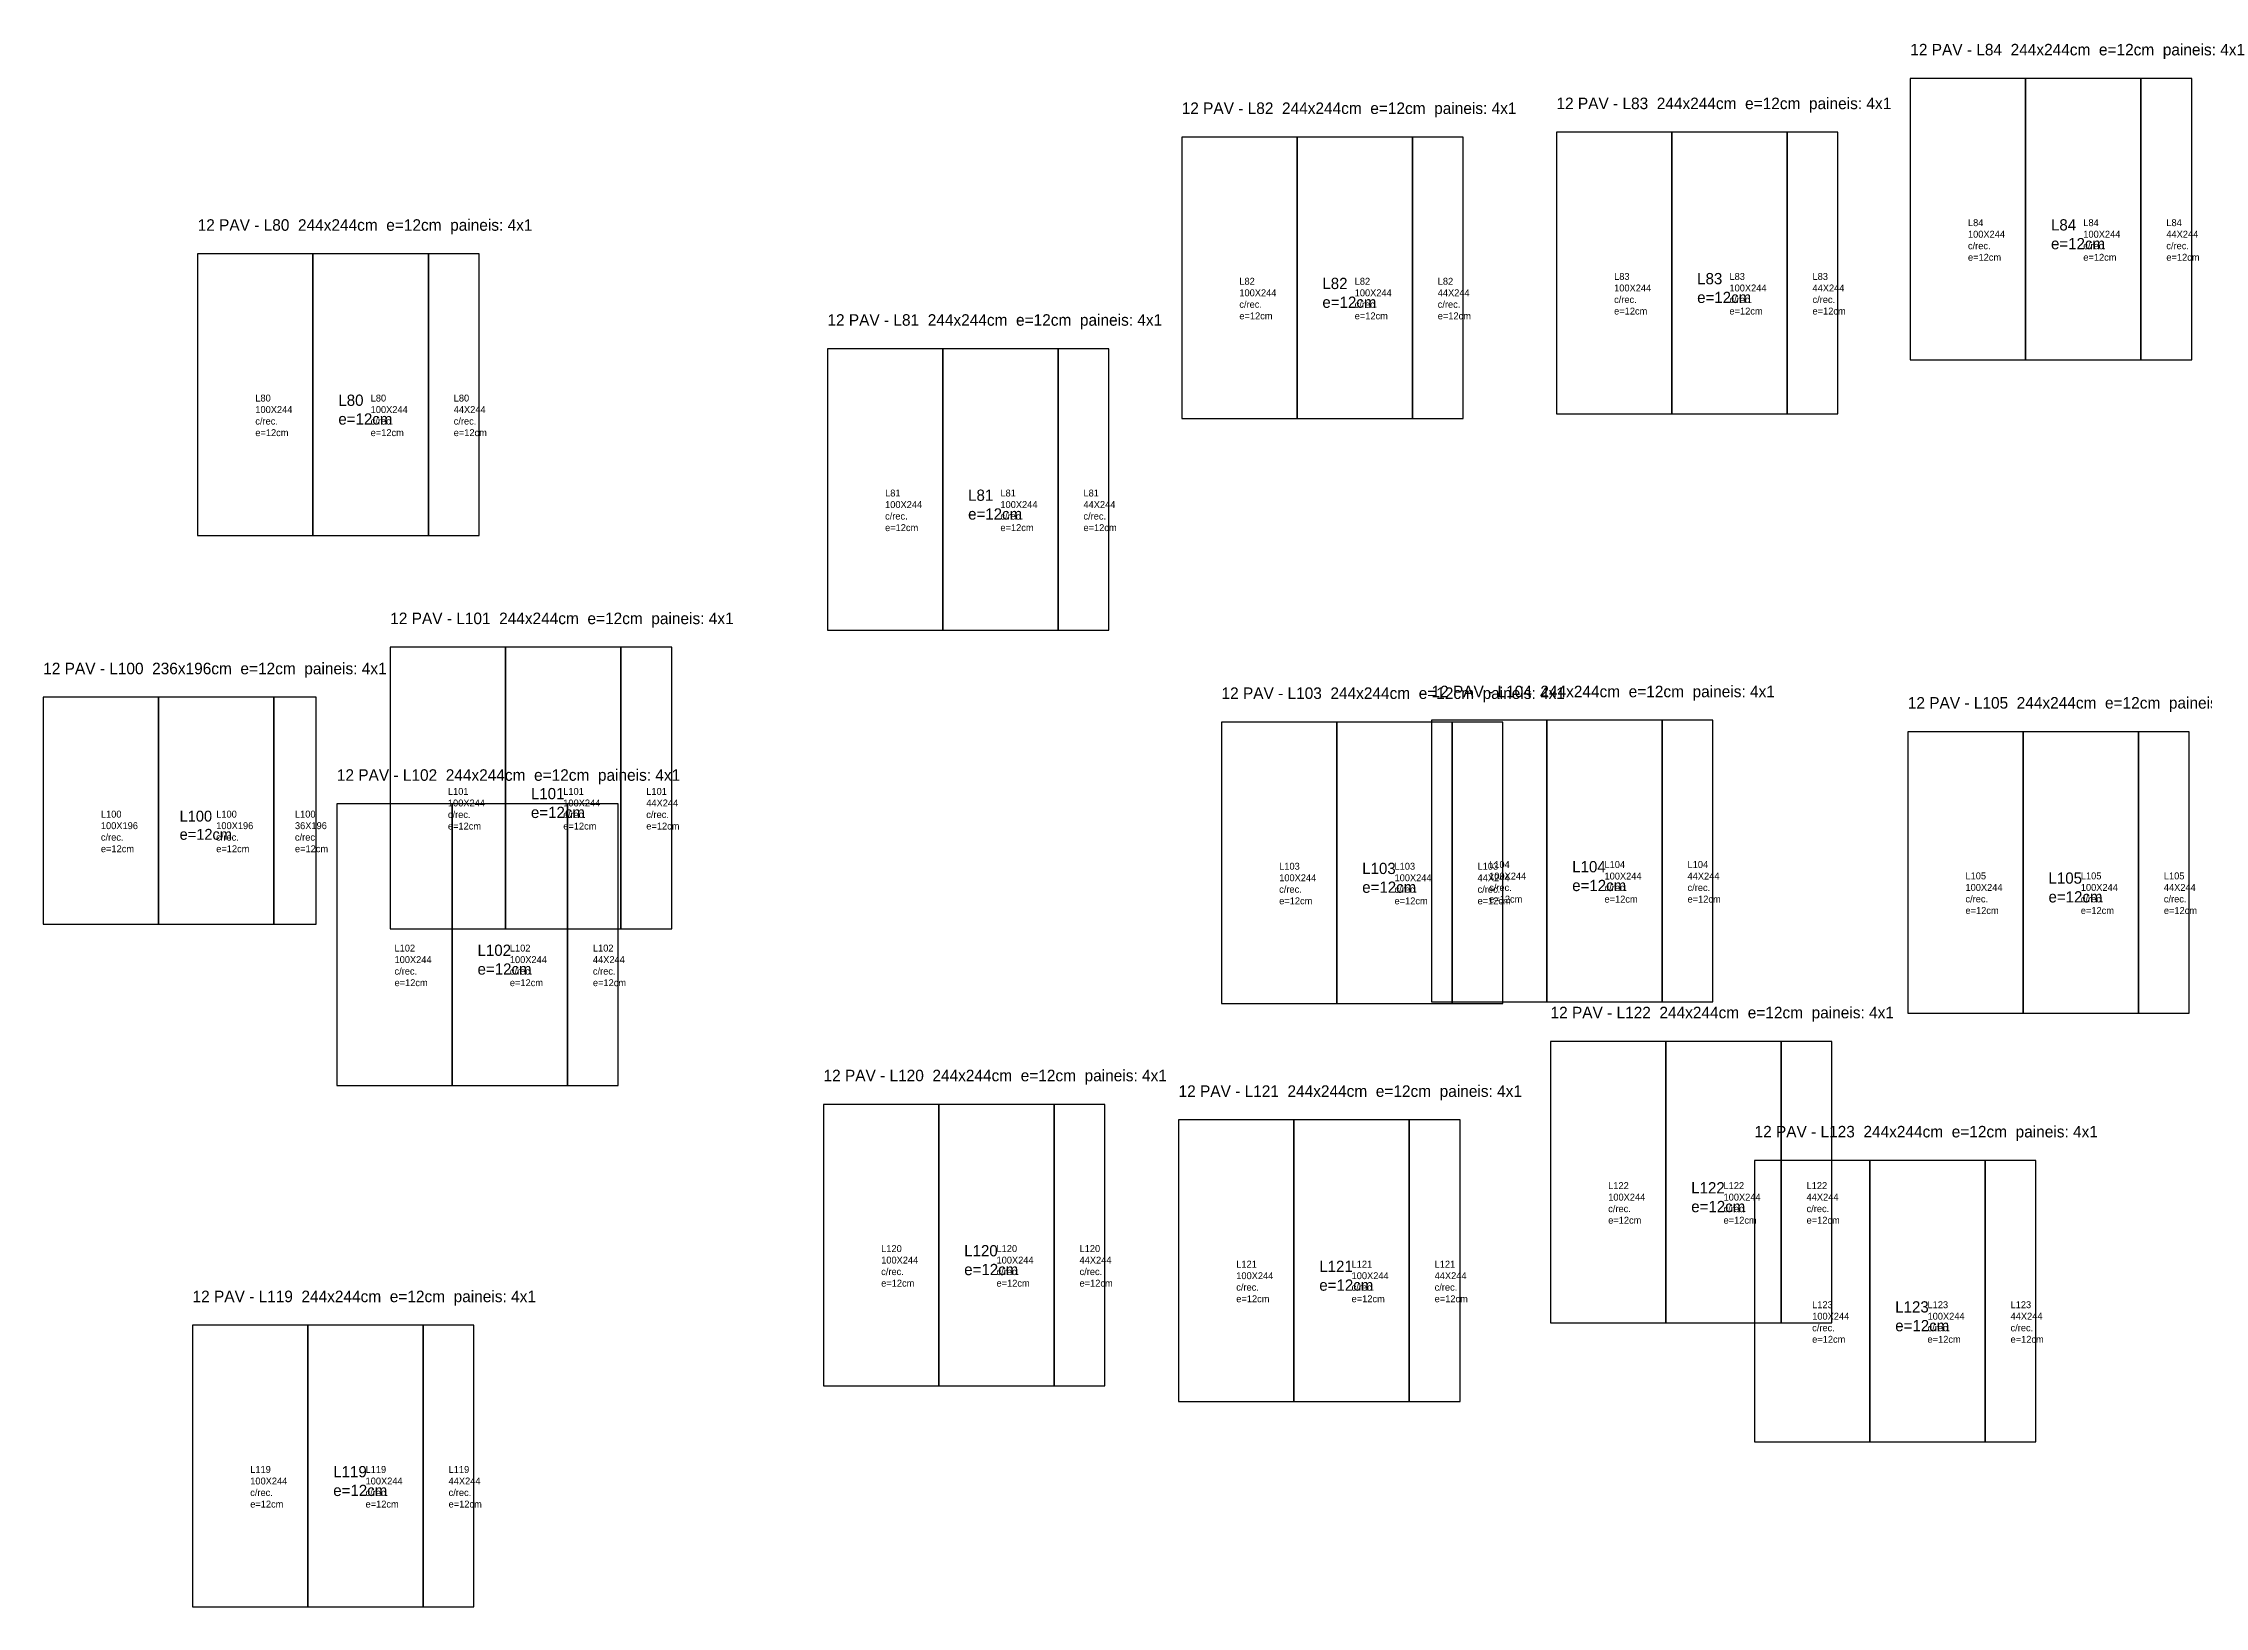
# Model space of a CAD drawing. Header units: metres. Extents: x -8087 to 184, y -3122 to 4551.
# Drawn here: x -8087 to -6213, y 3177 to 4533 of the extents above; entities that cross this region are included whole.
import ezdxf

# ---------------------------------------------------------------- set-up
doc = ezdxf.new("R2010")
doc.units = ezdxf.units.M

msp = doc.modelspace()

# ---------------------------------------------------------------- linework, layer by layer
at = {"layer": 'Contorno'}
for points in [[(-6468.2, 4258.09), (-6224.2, 4258.09), (-6224.2, 4502.09), (-6468.2, 4502.09), (-6468.2, 4258.09)], [(-7099.91, 4207.3), (-6855.91, 4207.3), (-6855.91, 4451.3), (-7099.91, 4451.3), (-7099.91, 4207.3)], [(-6774.98, 4211.49), (-6530.98, 4211.49), (-6530.98, 4455.49), (-6774.98, 4455.49), (-6774.98, 4211.49)], [(-7953.07, 4106.08), (-7709.07, 4106.08), (-7709.07, 4350.08), (-7953.07, 4350.08), (-7953.07, 4106.08)], [(-7407.07, 4023.76), (-7163.07, 4023.76), (-7163.07, 4267.76), (-7407.07, 4267.76), (-7407.07, 4023.76)], [(-7786.1, 3765.1), (-7542.1, 3765.1), (-7542.1, 4009.1), (-7786.1, 4009.1), (-7786.1, 3765.1)], [(-8086.96, 3769.18), (-7850.46, 3769.18), (-7850.46, 3965.68), (-8086.96, 3965.68), (-8086.96, 3769.18)], [(-7065.38, 3700.27), (-6821.38, 3700.27), (-6821.38, 3944.27), (-7065.38, 3944.27), (-7065.38, 3700.27)], [(-6883.33, 3701.76), (-6639.33, 3701.76), (-6639.33, 3945.76), (-6883.33, 3945.76), (-6883.33, 3701.76)], [(-6470.36, 3691.91), (-6226.36, 3691.91), (-6226.36, 3935.91), (-6470.36, 3935.91), (-6470.36, 3691.91)], [(-7832.39, 3629.33), (-7588.39, 3629.33), (-7588.39, 3873.33), (-7832.39, 3873.33), (-7832.39, 3629.33)], [(-6780.12, 3423.45), (-6536.12, 3423.45), (-6536.12, 3667.45), (-6780.12, 3667.45), (-6780.12, 3423.45)], [(-7410.45, 3368.89), (-7166.45, 3368.89), (-7166.45, 3612.89), (-7410.45, 3612.89), (-7410.45, 3368.89)], [(-7102.59, 3355.36), (-6858.59, 3355.36), (-6858.59, 3599.36), (-7102.59, 3599.36), (-7102.59, 3355.36)], [(-6603.26, 3320.22), (-6359.26, 3320.22), (-6359.26, 3564.22), (-6603.26, 3564.22), (-6603.26, 3320.22)], [(-7957.49, 3177.41), (-7713.49, 3177.41), (-7713.49, 3421.41), (-7957.49, 3421.41), (-7957.49, 3177.41)]]:
    msp.add_lwpolyline(points, close=True, dxfattribs=at)
at = {"layer": 'Paineis'}
for points in [[(-6468.2, 4258.09), (-6368.2, 4258.09), (-6368.2, 4502.09), (-6468.2, 4502.09)], [(-6368.2, 4258.09), (-6268.2, 4258.09), (-6268.2, 4502.09), (-6368.2, 4502.09)], [(-6268.2, 4258.09), (-6224.2, 4258.09), (-6224.2, 4502.09), (-6268.2, 4502.09)], [(-7099.91, 4207.3), (-6999.91, 4207.3), (-6999.91, 4451.3), (-7099.91, 4451.3)], [(-6999.91, 4207.3), (-6899.91, 4207.3), (-6899.91, 4451.3), (-6999.91, 4451.3)], [(-6899.91, 4207.3), (-6855.91, 4207.3), (-6855.91, 4451.3), (-6899.91, 4451.3)], [(-6774.98, 4211.49), (-6674.98, 4211.49), (-6674.98, 4455.49), (-6774.98, 4455.49)], [(-6674.98, 4211.49), (-6574.98, 4211.49), (-6574.98, 4455.49), (-6674.98, 4455.49)], [(-6574.98, 4211.49), (-6530.98, 4211.49), (-6530.98, 4455.49), (-6574.98, 4455.49)], [(-7953.07, 4106.08), (-7853.07, 4106.08), (-7853.07, 4350.08), (-7953.07, 4350.08)], [(-7853.07, 4106.08), (-7753.07, 4106.08), (-7753.07, 4350.08), (-7853.07, 4350.08)], [(-7753.07, 4106.08), (-7709.07, 4106.08), (-7709.07, 4350.08), (-7753.07, 4350.08)], [(-7407.07, 4023.76), (-7307.07, 4023.76), (-7307.07, 4267.76), (-7407.07, 4267.76)], [(-7307.07, 4023.76), (-7207.07, 4023.76), (-7207.07, 4267.76), (-7307.07, 4267.76)], [(-7207.07, 4023.76), (-7163.07, 4023.76), (-7163.07, 4267.76), (-7207.07, 4267.76)], [(-7786.1, 3765.1), (-7686.1, 3765.1), (-7686.1, 4009.1), (-7786.1, 4009.1)], [(-7686.1, 3765.1), (-7586.1, 3765.1), (-7586.1, 4009.1), (-7686.1, 4009.1)], [(-7586.1, 3765.1), (-7542.1, 3765.1), (-7542.1, 4009.1), (-7586.1, 4009.1)], [(-8086.96, 3769.18), (-7986.96, 3769.18), (-7986.96, 3965.68), (-8086.96, 3965.68)], [(-7986.96, 3769.18), (-7886.96, 3769.18), (-7886.96, 3965.68), (-7986.96, 3965.68)], [(-7886.96, 3769.18), (-7850.46, 3769.18), (-7850.46, 3965.68), (-7886.96, 3965.68)], [(-7065.38, 3700.27), (-6965.38, 3700.27), (-6965.38, 3944.27), (-7065.38, 3944.27)], [(-6965.38, 3700.27), (-6865.38, 3700.27), (-6865.38, 3944.27), (-6965.38, 3944.27)], [(-6883.33, 3701.76), (-6783.33, 3701.76), (-6783.33, 3945.76), (-6883.33, 3945.76)], [(-6865.38, 3700.27), (-6821.38, 3700.27), (-6821.38, 3944.27), (-6865.38, 3944.27)], [(-6783.33, 3701.76), (-6683.33, 3701.76), (-6683.33, 3945.76), (-6783.33, 3945.76)], [(-6683.33, 3701.76), (-6639.33, 3701.76), (-6639.33, 3945.76), (-6683.33, 3945.76)], [(-6470.36, 3691.91), (-6370.36, 3691.91), (-6370.36, 3935.91), (-6470.36, 3935.91)], [(-6370.36, 3691.91), (-6270.36, 3691.91), (-6270.36, 3935.91), (-6370.36, 3935.91)], [(-6270.36, 3691.91), (-6226.36, 3691.91), (-6226.36, 3935.91), (-6270.36, 3935.91)], [(-7832.39, 3629.33), (-7732.39, 3629.33), (-7732.39, 3873.33), (-7832.39, 3873.33)], [(-7732.39, 3629.33), (-7632.39, 3629.33), (-7632.39, 3873.33), (-7732.39, 3873.33)], [(-7632.39, 3629.33), (-7588.39, 3629.33), (-7588.39, 3873.33), (-7632.39, 3873.33)], [(-6780.12, 3423.45), (-6680.12, 3423.45), (-6680.12, 3667.45), (-6780.12, 3667.45)], [(-6680.12, 3423.45), (-6580.12, 3423.45), (-6580.12, 3667.45), (-6680.12, 3667.45)], [(-6580.12, 3423.45), (-6536.12, 3423.45), (-6536.12, 3667.45), (-6580.12, 3667.45)], [(-7410.45, 3368.89), (-7310.45, 3368.89), (-7310.45, 3612.89), (-7410.45, 3612.89)], [(-7310.45, 3368.89), (-7210.45, 3368.89), (-7210.45, 3612.89), (-7310.45, 3612.89)], [(-7210.45, 3368.89), (-7166.45, 3368.89), (-7166.45, 3612.89), (-7210.45, 3612.89)], [(-7102.59, 3355.36), (-7002.59, 3355.36), (-7002.59, 3599.36), (-7102.59, 3599.36)], [(-7002.59, 3355.36), (-6902.59, 3355.36), (-6902.59, 3599.36), (-7002.59, 3599.36)], [(-6902.59, 3355.36), (-6858.59, 3355.36), (-6858.59, 3599.36), (-6902.59, 3599.36)], [(-6603.26, 3320.22), (-6503.26, 3320.22), (-6503.26, 3564.22), (-6603.26, 3564.22)], [(-6503.26, 3320.22), (-6403.26, 3320.22), (-6403.26, 3564.22), (-6503.26, 3564.22)], [(-6403.26, 3320.22), (-6359.26, 3320.22), (-6359.26, 3564.22), (-6403.26, 3564.22)], [(-7957.49, 3177.41), (-7857.49, 3177.41), (-7857.49, 3421.41), (-7957.49, 3421.41)], [(-7857.49, 3177.41), (-7757.49, 3177.41), (-7757.49, 3421.41), (-7857.49, 3421.41)], [(-7757.49, 3177.41), (-7713.49, 3177.41), (-7713.49, 3421.41), (-7757.49, 3421.41)]]:
    msp.add_lwpolyline(points, close=True, dxfattribs=at)

# ---------------------------------------------------------------- texts
at = {"layer": 'AUX00', "char_height": 6, "attachment_point": 1}
for s, insert in [('L84\\P100X244\\Pc/rec.\\Pe=12cm', (-6418.2, 4380.09)), ('L84\\P100X244\\Pc/rec.\\Pe=12cm', (-6318.2, 4380.09)), ('L84\\P44X244\\Pc/rec.\\Pe=12cm', (-6246.2, 4380.09)), ('L82\\P100X244\\Pc/rec.\\Pe=12cm', (-7049.91, 4329.3)), ('L82\\P100X244\\Pc/rec.\\Pe=12cm', (-6949.91, 4329.3)), ('L82\\P44X244\\Pc/rec.\\Pe=12cm', (-6877.91, 4329.3)), ('L83\\P100X244\\Pc/rec.\\Pe=12cm', (-6724.98, 4333.49)), ('L83\\P100X244\\Pc/rec.\\Pe=12cm', (-6624.98, 4333.49)), ('L83\\P44X244\\Pc/rec.\\Pe=12cm', (-6552.98, 4333.49)), ('L80\\P100X244\\Pc/rec.\\Pe=12cm', (-7903.07, 4228.08)), ('L80\\P100X244\\Pc/rec.\\Pe=12cm', (-7803.07, 4228.08)), ('L80\\P44X244\\Pc/rec.\\Pe=12cm', (-7731.07, 4228.08)), ('L81\\P100X244\\Pc/rec.\\Pe=12cm', (-7357.07, 4145.76)), ('L81\\P100X244\\Pc/rec.\\Pe=12cm', (-7257.07, 4145.76)), ('L81\\P44X244\\Pc/rec.\\Pe=12cm', (-7185.07, 4145.76)), ('L101\\P100X244\\Pc/rec.\\Pe=12cm', (-7736.1, 3887.1)), ('L101\\P100X244\\Pc/rec.\\Pe=12cm', (-7636.1, 3887.1)), ('L101\\P44X244\\Pc/rec.\\Pe=12cm', (-7564.1, 3887.1)), ('L100\\P100X196\\Pc/rec.\\Pe=12cm', (-8036.96, 3867.43)), ('L100\\P100X196\\Pc/rec.\\Pe=12cm', (-7936.96, 3867.43)), ('L100\\P36X196\\Pc/rec.\\Pe=12cm', (-7868.71, 3867.43)), ('L104\\P100X244\\Pc/rec.\\Pe=12cm', (-6833.33, 3823.76)), ('L104\\P100X244\\Pc/rec.\\Pe=12cm', (-6733.33, 3823.76)), ('L104\\P44X244\\Pc/rec.\\Pe=12cm', (-6661.33, 3823.76)), ('L103\\P100X244\\Pc/rec.\\Pe=12cm', (-7015.38, 3822.27)), ('L103\\P100X244\\Pc/rec.\\Pe=12cm', (-6915.38, 3822.27)), ('L103\\P44X244\\Pc/rec.\\Pe=12cm', (-6843.38, 3822.27)), ('L105\\P100X244\\Pc/rec.\\Pe=12cm', (-6420.36, 3813.91)), ('L105\\P100X244\\Pc/rec.\\Pe=12cm', (-6320.36, 3813.91)), ('L105\\P44X244\\Pc/rec.\\Pe=12cm', (-6248.36, 3813.91)), ('L102\\P100X244\\Pc/rec.\\Pe=12cm', (-7782.39, 3751.33)), ('L102\\P100X244\\Pc/rec.\\Pe=12cm', (-7682.39, 3751.33)), ('L102\\P44X244\\Pc/rec.\\Pe=12cm', (-7610.39, 3751.33)), ('L122\\P100X244\\Pc/rec.\\Pe=12cm', (-6730.12, 3545.45)), ('L122\\P100X244\\Pc/rec.\\Pe=12cm', (-6630.12, 3545.45)), ('L122\\P44X244\\Pc/rec.\\Pe=12cm', (-6558.12, 3545.45)), ('L120\\P100X244\\Pc/rec.\\Pe=12cm', (-7360.45, 3490.89)), ('L120\\P100X244\\Pc/rec.\\Pe=12cm', (-7260.45, 3490.89)), ('L120\\P44X244\\Pc/rec.\\Pe=12cm', (-7188.45, 3490.89)), ('L121\\P100X244\\Pc/rec.\\Pe=12cm', (-7052.59, 3477.36)), ('L121\\P100X244\\Pc/rec.\\Pe=12cm', (-6952.59, 3477.36)), ('L121\\P44X244\\Pc/rec.\\Pe=12cm', (-6880.59, 3477.36)), ('L123\\P100X244\\Pc/rec.\\Pe=12cm', (-6553.26, 3442.22)), ('L123\\P100X244\\Pc/rec.\\Pe=12cm', (-6453.26, 3442.22)), ('L123\\P44X244\\Pc/rec.\\Pe=12cm', (-6381.26, 3442.22)), ('L119\\P100X244\\Pc/rec.\\Pe=12cm', (-7907.49, 3299.41)), ('L119\\P100X244\\Pc/rec.\\Pe=12cm', (-7807.49, 3299.41)), ('L119\\P44X244\\Pc/rec.\\Pe=12cm', (-7735.49, 3299.41))]:
    msp.add_mtext(s, dxfattribs=dict(at, insert=insert))
at = {"layer": 'NOMENCLATURA', "char_height": 10, "attachment_point": 1}
for s, insert in [('12 PAV - L84  244x244cm  e=12cm  paineis: 4x1', (-6468.2, 4532.09)), ('12 PAV - L82  244x244cm  e=12cm  paineis: 4x1', (-7099.91, 4481.3)), ('12 PAV - L83  244x244cm  e=12cm  paineis: 4x1', (-6774.98, 4485.49)), ('12 PAV - L80  244x244cm  e=12cm  paineis: 4x1', (-7953.07, 4380.08)), ('12 PAV - L81  244x244cm  e=12cm  paineis: 4x1', (-7407.07, 4297.76)), ('12 PAV - L101  244x244cm  e=12cm  paineis: 4x1', (-7786.1, 4039.1)), ('12 PAV - L100  236x196cm  e=12cm  paineis: 4x1', (-8086.96, 3995.68)), ('12 PAV - L103  244x244cm  e=12cm  paineis: 4x1', (-7065.38, 3974.27)), ('12 PAV - L104  244x244cm  e=12cm  paineis: 4x1', (-6883.33, 3975.76)), ('12 PAV - L105  244x244cm  e=12cm  paineis: 4x1', (-6470.36, 3965.91)), ('12 PAV - L102  244x244cm  e=12cm  paineis: 4x1', (-7832.39, 3903.33)), ('12 PAV - L122  244x244cm  e=12cm  paineis: 4x1', (-6780.12, 3697.45)), ('12 PAV - L120  244x244cm  e=12cm  paineis: 4x1', (-7410.45, 3642.89)), ('12 PAV - L121  244x244cm  e=12cm  paineis: 4x1', (-7102.59, 3629.36)), ('12 PAV - L123  244x244cm  e=12cm  paineis: 4x1', (-6603.26, 3594.22)), ('12 PAV - L119  244x244cm  e=12cm  paineis: 4x1', (-7957.49, 3451.41))]:
    msp.add_mtext(s, dxfattribs=dict(at, insert=insert))
at = {"layer": 'Texto Secao', "attachment_point": 1}
for s, insert, char_height in [('L84\\Pe=12cm', (-6346.2, 4380.09), 9.76), ('L82\\Pe=12cm', (-6977.91, 4329.3), 9.76), ('L83\\Pe=12cm', (-6652.98, 4333.49), 9.76), ('L80\\Pe=12cm', (-7831.07, 4228.08), 9.76), ('L81\\Pe=12cm', (-7285.07, 4145.76), 9.76), ('L101\\Pe=12cm', (-7664.1, 3887.1), 9.76), ('L100\\Pe=12cm', (-7968.71, 3867.43), 9.46), ('L104\\Pe=12cm', (-6761.33, 3823.76), 9.76), ('L103\\Pe=12cm', (-6943.38, 3822.27), 9.76), ('L105\\Pe=12cm', (-6348.36, 3813.91), 9.76), ('L102\\Pe=12cm', (-7710.39, 3751.33), 9.76), ('L122\\Pe=12cm', (-6658.12, 3545.45), 9.76), ('L120\\Pe=12cm', (-7288.45, 3490.89), 9.76), ('L121\\Pe=12cm', (-6980.59, 3477.36), 9.76), ('L123\\Pe=12cm', (-6481.26, 3442.22), 9.76), ('L119\\Pe=12cm', (-7835.49, 3299.41), 9.76)]:
    msp.add_mtext(s, dxfattribs=dict(at, insert=insert, char_height=char_height))

doc.saveas('drawing.dxf')
